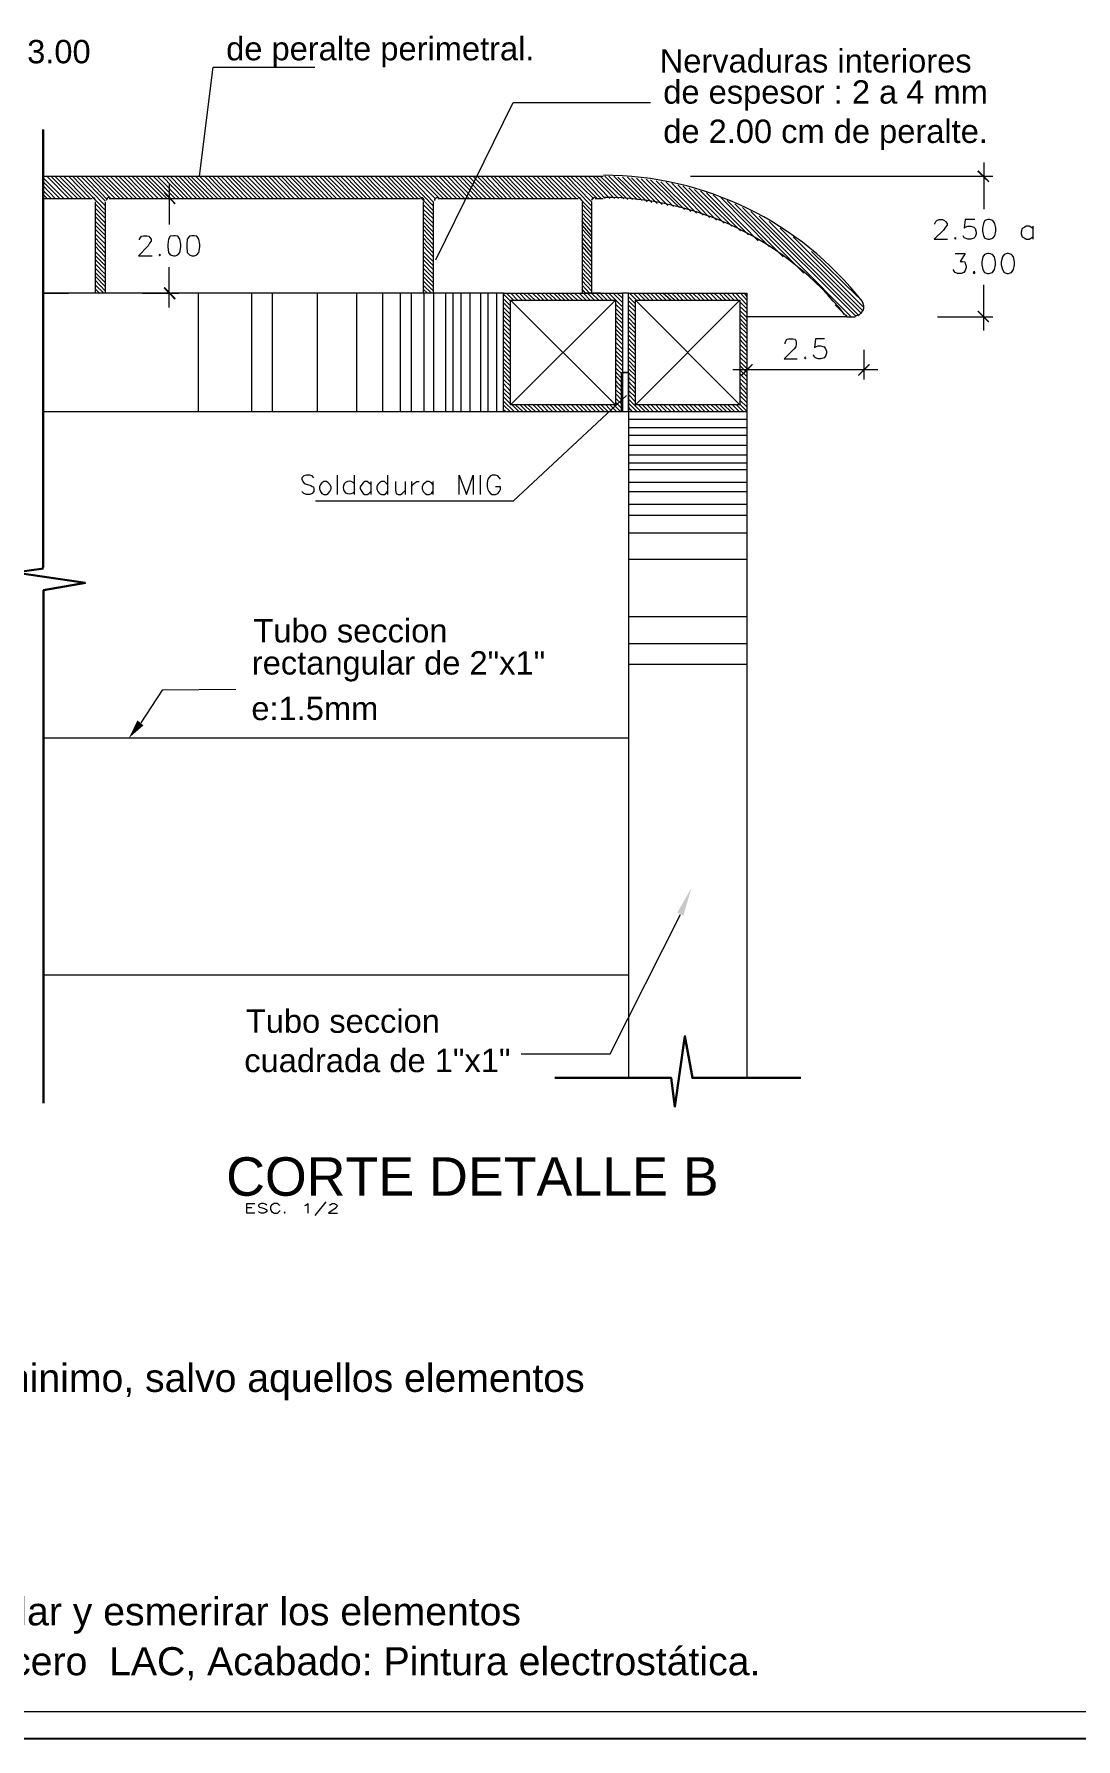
# Model space of a CAD drawing. Header units: inches. Extents: x 0.01 to 5.3, y 0.05 to 3.43.
# Drawn here: x 1.765 to 2.881, y 0.051 to 1.876 of the extents above; entities that cross this region are included whole.
import ezdxf

# ---------------------------------------------------------------- set-up
doc = ezdxf.new("R2010")
doc.units = ezdxf.units.IN
doc.header["$MEASUREMENT"] = 0
for name, color, linetype in [('PDF_PDF_PDF8_0', 7, 'Continuous'), ('PDF_PDF_PDF8_COTAS', 7, 'Continuous'), ('PDF_PDF_PDF8_COTAS-01', 7, 'Continuous'), ('PDF_PDF_PDF8_TEXTO', 7, 'Continuous'), ('PDF_Texto', 7, 'Continuous')]:
    doc.layers.add(name, color=color, linetype=linetype)
doc.layers.add('PDF_PDF_PDF8_PROYECCION 2', color=7, linetype='Continuous', true_color=0x7f7f7f)
doc.styles.add('PDF Arial', font='arial.ttf')

msp = doc.modelspace()

# ---------------------------------------------------------------- linework, layer by layer
msp.add_lwpolyline([(0.0098, 3.4311), (5.3021, 3.4311), (5.3021, 0.051), (0.0098, 0.051)], close=True)
at = {"layer": 'PDF_PDF_PDF8_0', "lineweight": 13}
for points in [[(1.9424, 1.7242), (1.957, 1.8409), (2.066, 1.8409)], [(2.1956, 1.6346), (2.2783, 1.8031), (2.4257, 1.8031)], [(2.7826, 1.7388), (2.7826, 1.6891)], [(2.4683, 1.7242), (2.7923, 1.7242)], [(1.8814, 1.7005), (1.9202, 1.7005)], [(1.91, 1.7156), (1.91, 1.6724)], [(1.91, 1.5838), (1.91, 1.627)], [(2.7826, 1.559), (2.7826, 1.6081)], [(1.8814, 1.5989), (1.9202, 1.5989)], [(2.7329, 1.5736), (2.7923, 1.5736)], [(2.3998, 1.4893), (2.2788, 1.3765)], [(1.9813, 1.1745), (1.9024, 1.174), (1.8797, 1.1389)], [(2.2869, 0.7846), (2.3825, 0.7846), (2.4575, 0.9337)]]:
    msp.add_lwpolyline(points, dxfattribs=at)
at = {"layer": 'PDF_PDF_PDF8_0', "lineweight": 18}
for points in [[(1.775, 1.7242), (2.3749, 1.7242)], [(1.775, 1.7005), (1.8274, 1.7005)], [(1.8457, 1.7005), (2.1789, 1.7005)], [(2.1978, 1.7005), (2.3479, 1.7005)], [(2.3663, 1.7005), (2.3749, 1.7005)], [(1.8306, 1.6967), (1.8306, 1.5989)], [(1.8414, 1.6967), (1.8414, 1.5989)], [(2.1821, 1.6967), (2.1821, 1.5989)], [(2.1929, 1.6967), (2.1929, 1.5989)], [(2.3522, 1.6967), (2.3522, 1.5989)], [(2.3625, 1.6967), (2.3625, 1.5989)], [(2.7302, 1.6729), (2.7302, 1.6735), (2.7313, 1.6756), (2.7324, 1.6767), (2.7346, 1.6778), (2.7383, 1.6778), (2.7405, 1.6767), (2.7416, 1.6756), (2.7432, 1.6735), (2.7432, 1.6718), (2.7416, 1.6697), (2.7394, 1.6664), (2.7292, 1.6567), (2.7437, 1.6567)], [(2.7729, 1.6778), (2.7626, 1.6778), (2.7616, 1.6686), (2.7626, 1.6697), (2.7653, 1.6708), (2.7686, 1.6708), (2.7718, 1.6697), (2.7734, 1.6681), (2.7745, 1.6643), (2.7745, 1.6627), (2.7734, 1.6594), (2.7718, 1.6578), (2.7686, 1.6567), (2.7653, 1.6567), (2.7626, 1.6578), (2.7616, 1.6583), (2.7605, 1.6605)], [(2.835, 1.6681), (2.8328, 1.6697), (2.8312, 1.6708), (2.828, 1.6708), (2.8264, 1.6697), (2.8237, 1.6681), (2.8226, 1.6643), (2.8226, 1.6627), (2.8237, 1.6594), (2.8264, 1.6578), (2.828, 1.6567), (2.8312, 1.6567), (2.8328, 1.6578), (2.835, 1.6594)], [(2.835, 1.6708), (2.835, 1.6567)], [(1.8781, 1.6562), (1.8781, 1.6567), (1.8797, 1.6589), (1.8803, 1.66), (1.8824, 1.6605), (1.8862, 1.6605), (1.8884, 1.66), (1.8889, 1.6589), (1.8905, 1.6567), (1.8905, 1.6546), (1.8889, 1.6524), (1.8873, 1.6497), (1.877, 1.6389), (1.8916, 1.6389)], [(2.7518, 1.6416), (2.7626, 1.6416), (2.7572, 1.633), (2.7599, 1.633), (2.7621, 1.6324), (2.7626, 1.6313), (2.7637, 1.6281), (2.7637, 1.6265), (2.7626, 1.6232), (2.761, 1.6211), (2.7583, 1.62), (2.7545, 1.62), (2.7518, 1.6211), (2.7508, 1.6227), (2.7497, 1.6243)], [(2.3641, 1.5989), (2.3549, 1.5989)], [(2.3722, 1.5989), (2.3636, 1.5989)], [(2.6357, 1.5736), (2.6449, 1.5736)]]:
    msp.add_lwpolyline(points, dxfattribs=at)
for points in [[(2.7869, 1.6778), (2.7837, 1.6767), (2.7821, 1.6735), (2.781, 1.6686), (2.781, 1.6654), (2.7821, 1.6605), (2.7837, 1.6578), (2.7869, 1.6567), (2.7886, 1.6567), (2.7923, 1.6578), (2.7945, 1.6605), (2.7956, 1.6654), (2.7956, 1.6686), (2.7945, 1.6735), (2.7923, 1.6767), (2.7886, 1.6778)], [(1.9148, 1.6605), (1.9111, 1.66), (1.9094, 1.6567), (1.9084, 1.6513), (1.9084, 1.6486), (1.9094, 1.6427), (1.9111, 1.64), (1.9148, 1.6389), (1.9165, 1.6389), (1.9192, 1.64), (1.9213, 1.6427), (1.9224, 1.6486), (1.9224, 1.6513), (1.9213, 1.6567), (1.9192, 1.66), (1.9165, 1.6605)], [(1.9343, 1.6605), (1.9316, 1.66), (1.9294, 1.6567), (1.9289, 1.6513), (1.9289, 1.6486), (1.9294, 1.6427), (1.9316, 1.64), (1.9343, 1.6389), (1.937, 1.6389), (1.9397, 1.64), (1.9418, 1.6427), (1.9429, 1.6486), (1.9429, 1.6513), (1.9418, 1.6567), (1.9397, 1.66), (1.937, 1.6605)], [(2.7524, 1.6583), (2.7513, 1.6578), (2.7524, 1.6567), (2.7529, 1.6578)], [(1.8997, 1.6405), (1.8992, 1.64), (1.8997, 1.6389), (1.9008, 1.64)], [(2.7864, 1.6416), (2.7832, 1.6405), (2.7815, 1.6378), (2.7805, 1.6324), (2.7805, 1.6292), (2.7815, 1.6243), (2.7832, 1.6211), (2.7864, 1.62), (2.788, 1.62), (2.7918, 1.6211), (2.794, 1.6243), (2.795, 1.6292), (2.795, 1.6324), (2.794, 1.6378), (2.7918, 1.6405), (2.788, 1.6416)], [(2.8075, 1.6416), (2.8042, 1.6405), (2.8026, 1.6378), (2.801, 1.6324), (2.801, 1.6292), (2.8026, 1.6243), (2.8042, 1.6211), (2.8075, 1.62), (2.8091, 1.62), (2.8123, 1.6211), (2.8145, 1.6243), (2.8156, 1.6292), (2.8156, 1.6324), (2.8145, 1.6378), (2.8123, 1.6405), (2.8091, 1.6416)], [(2.7724, 1.6227), (2.7713, 1.6211), (2.7724, 1.62), (2.7729, 1.6211)]]:
    msp.add_lwpolyline(points, close=True, dxfattribs=at)
at = {"layer": 'PDF_PDF_PDF8_0', "lineweight": 5}
for points in [[(2.268, 1.472), (1.775, 1.472)], [(2.4019, 1.472), (2.4019, 0.7587)], [(2.5288, 1.472), (2.5288, 0.7587)], [(2.4019, 1.1227), (1.7755, 1.1227)], [(2.4019, 0.8689), (1.7755, 0.8689)]]:
    msp.add_lwpolyline(points, dxfattribs=at)
at = {"layer": 'PDF_PDF_PDF8_0', "lineweight": 30}
msp.add_lwpolyline([(1.7755, 0.7317), (1.7755, 1.2809), (1.8203, 1.289)], dxfattribs=at)
at = {"layer": 'PDF_PDF_PDF8_0', "lineweight": 18}
for centre, radius, start, end in [((2.3752, 1.3735), 0.3518, 38.0512, 89.9945), ((1.8276, 1.698), 0.00351, 1.3033, 89.9985), ((1.846, 1.698), 0.00351, 90.0015, 178.6967), ((2.1797, 1.698), 0.00351, 1.3033, 89.9985), ((2.1975, 1.698), 0.00351, 90.0015, 178.6967), ((2.3482, 1.698), 0.00351, 1.3101, 89.9983), ((2.366, 1.698), 0.00351, 90.0017, 178.6899), ((2.3752, 1.3729), 0.3286, 38.216, 90), ((2.6447, 1.5846), 0.00945, 269.9996, 38.0653), ((2.636, 1.5787), 0.00351, 216.969, 268.7325)]:
    msp.add_arc(centre, radius, start, end, dxfattribs=at)
at = {"layer": 'PDF_PDF_PDF8_0', "transparency": 33554559}
for points in [[(2.7886, 1.7188), (2.7756, 1.7291), (2.7767, 1.7307)], [(2.7875, 1.7177), (2.7886, 1.7188), (2.7756, 1.7291)], [(1.917, 1.6951), (1.904, 1.7064), (1.9051, 1.7075)], [(1.9159, 1.694), (1.917, 1.6951), (1.904, 1.7064)], [(1.9051, 1.606), (1.904, 1.6043), (1.917, 1.5935)], [(1.904, 1.6043), (1.917, 1.5935), (1.9159, 1.5919)], [(2.7767, 1.5806), (2.7756, 1.5795), (2.7886, 1.5687)], [(2.7756, 1.5795), (2.7886, 1.5687), (2.7875, 1.5676)], [(2.5342, 1.5233), (2.5234, 1.5104), (2.5223, 1.5115)], [(2.5353, 1.5223), (2.5342, 1.5233), (2.5234, 1.5104)], [(2.6476, 1.5115), (2.6487, 1.5104), (2.6595, 1.5233)], [(2.6487, 1.5104), (2.6595, 1.5233), (2.6606, 1.5223)], [(1.8824, 1.1362), (1.8668, 1.1227), (1.876, 1.1416)], [(2.4543, 0.9358), (2.4694, 0.9623), (2.4608, 0.9326)]]:
    msp.add_solid(points, dxfattribs=at)
at = {"layer": 'PDF_PDF_PDF8_COTAS', "lineweight": 5}
msp.add_lwpolyline([(0.0378, 3.4128), (5.2769, 3.4128), (5.2769, 0.0799), (0.0378, 0.0799)], close=True, dxfattribs=at)
at = {"layer": 'PDF_PDF_PDF8_COTAS', "lineweight": 30}
for points in [[(1.775, 1.3052), (1.775, 1.7744)], [(1.8203, 1.289), (1.7447, 1.2998), (1.7755, 1.3041)], [(2.5866, 0.7587), (2.4705, 0.7587), (2.4624, 0.8035), (2.4516, 0.7279), (2.4478, 0.7587), (2.3231, 0.7587)]]:
    msp.add_lwpolyline(points, dxfattribs=at)
at = {"layer": 'PDF_PDF_PDF8_COTAS', "lineweight": 18}
for points in [[(2.3954, 1.472), (2.268, 1.472), (2.268, 1.5989), (2.3954, 1.5989)], [(2.3879, 1.4796), (2.2756, 1.4796), (2.2756, 1.5914), (2.3879, 1.5914)], [(2.5288, 1.472), (2.4019, 1.472), (2.4019, 1.5989), (2.5288, 1.5989)], [(2.5213, 1.4796), (2.4095, 1.4796), (2.4095, 1.5914), (2.5213, 1.5914)], [(2.5915, 1.5304), (2.5904, 1.5298), (2.5915, 1.5287), (2.592, 1.5298)]]:
    msp.add_lwpolyline(points, close=True, dxfattribs=at)
at = {"layer": 'PDF_PDF_PDF8_COTAS', "lineweight": 13}
for points in [[(2.5288, 1.5395), (2.5288, 1.5066)], [(2.6541, 1.5385), (2.6541, 1.5066)], [(2.6692, 1.5169), (2.5137, 1.5169)]]:
    msp.add_lwpolyline(points, dxfattribs=at)
at = {"layer": 'PDF_PDF_PDF8_COTAS', "lineweight": 18}
for points in [[(2.5699, 1.5449), (2.5699, 1.546), (2.5709, 1.5487), (2.572, 1.5498), (2.5736, 1.5503), (2.578, 1.5503), (2.5801, 1.5498), (2.5812, 1.5487), (2.5817, 1.546), (2.5817, 1.5444), (2.5812, 1.5417), (2.579, 1.539), (2.5688, 1.5287), (2.5828, 1.5287)], [(2.612, 1.5503), (2.6023, 1.5503), (2.6012, 1.5406), (2.6023, 1.5417), (2.605, 1.5428), (2.6077, 1.5428), (2.6114, 1.5417), (2.6131, 1.5395), (2.6141, 1.5368), (2.6141, 1.5347), (2.6131, 1.5314), (2.6114, 1.5298), (2.6077, 1.5287), (2.605, 1.5287), (2.6023, 1.5298), (2.6012, 1.5304), (2.6001, 1.5331)]]:
    msp.add_lwpolyline(points, dxfattribs=at)
at = {"layer": 'PDF_PDF_PDF8_COTAS-01', "lineweight": 13}
for points in [[(1.7971, 1.7005), (1.775, 1.7226)], [(1.7928, 1.7005), (1.775, 1.7183)], [(1.8025, 1.7005), (1.7788, 1.7242)], [(1.8068, 1.7005), (1.7831, 1.7242)], [(1.8117, 1.7005), (1.7874, 1.7242)], [(1.816, 1.7005), (1.7923, 1.7242)], [(1.8203, 1.7005), (1.7966, 1.7242)], [(1.8252, 1.7005), (1.802, 1.7242)], [(1.8414, 1.688), (1.8063, 1.7242)], [(1.8414, 1.6929), (1.8106, 1.7242)], [(1.8414, 1.6978), (1.8155, 1.7242)], [(1.843, 1.6999), (1.8198, 1.7242)], [(1.8473, 1.7005), (1.8247, 1.7242)], [(1.8522, 1.7005), (1.8284, 1.7242)], [(1.8571, 1.7005), (1.8328, 1.7242)], [(1.8614, 1.7005), (1.8376, 1.7242)], [(1.8657, 1.7005), (1.8419, 1.7242)], [(1.8706, 1.7005), (1.8468, 1.7242)], [(1.8749, 1.7005), (1.8517, 1.7242)], [(1.8797, 1.7005), (1.856, 1.7242)], [(1.8841, 1.7005), (1.8608, 1.7242)], [(1.8884, 1.7005), (1.8652, 1.7242)], [(1.8932, 1.7005), (1.87, 1.7242)], [(1.8981, 1.7005), (1.8743, 1.7242)], [(1.903, 1.7005), (1.8792, 1.7242)], [(1.9073, 1.7005), (1.8835, 1.7242)], [(1.9116, 1.7005), (1.8878, 1.7242)], [(1.9165, 1.7005), (1.8927, 1.7242)], [(1.9208, 1.7005), (1.897, 1.7242)], [(1.9256, 1.7005), (1.9024, 1.7242)], [(1.93, 1.7005), (1.9067, 1.7242)], [(1.9343, 1.7005), (1.9111, 1.7242)], [(1.9391, 1.7005), (1.9159, 1.7242)], [(1.9435, 1.7005), (1.9202, 1.7242)], [(1.9483, 1.7005), (1.9251, 1.7242)], [(1.9526, 1.7005), (1.9294, 1.7242)], [(1.957, 1.7005), (1.9332, 1.7242)], [(1.9618, 1.7005), (1.9381, 1.7242)], [(1.9661, 1.7005), (1.9424, 1.7242)], [(1.971, 1.7005), (1.9478, 1.7242)], [(1.9753, 1.7005), (1.9521, 1.7242)], [(1.9796, 1.7005), (1.9564, 1.7242)], [(1.9845, 1.7005), (1.9613, 1.7242)], [(1.9888, 1.7005), (1.9656, 1.7242)], [(1.9937, 1.7005), (1.9705, 1.7242)], [(1.9985, 1.7005), (1.9748, 1.7242)], [(2.0034, 1.7005), (1.9791, 1.7242)], [(2.0077, 1.7005), (1.984, 1.7242)], [(2.012, 1.7005), (1.9883, 1.7242)], [(2.0169, 1.7005), (1.9931, 1.7242)], [(2.0212, 1.7005), (1.998, 1.7242)], [(2.0261, 1.7005), (2.0029, 1.7242)], [(2.0304, 1.7005), (2.0072, 1.7242)], [(2.0347, 1.7005), (2.0115, 1.7242)], [(2.0396, 1.7005), (2.0164, 1.7242)], [(2.0439, 1.7005), (2.0207, 1.7242)], [(2.0493, 1.7005), (2.0255, 1.7242)], [(2.0531, 1.7005), (2.0299, 1.7242)], [(2.0574, 1.7005), (2.0342, 1.7242)], [(2.0623, 1.7005), (2.039, 1.7242)], [(2.0666, 1.7005), (2.0428, 1.7242)], [(2.0714, 1.7005), (2.0482, 1.7242)], [(2.0758, 1.7005), (2.0525, 1.7242)], [(2.0801, 1.7005), (2.0569, 1.7242)], [(2.0849, 1.7005), (2.0617, 1.7242)], [(2.0893, 1.7005), (2.066, 1.7242)], [(2.0941, 1.7005), (2.0709, 1.7242)], [(2.099, 1.7005), (2.0752, 1.7242)], [(2.1033, 1.7005), (2.0795, 1.7242)], [(2.1082, 1.7005), (2.0844, 1.7242)], [(2.1125, 1.7005), (2.0887, 1.7242)], [(2.1173, 1.7005), (2.0936, 1.7242)], [(2.1217, 1.7005), (2.0984, 1.7242)], [(2.126, 1.7005), (2.1028, 1.7242)], [(2.1308, 1.7005), (2.1076, 1.7242)], [(2.1352, 1.7005), (2.1119, 1.7242)], [(2.14, 1.7005), (2.1168, 1.7242)], [(2.1443, 1.7005), (2.1211, 1.7242)], [(2.1497, 1.7005), (2.1254, 1.7242)], [(2.1541, 1.7005), (2.1303, 1.7242)], [(2.1584, 1.7005), (2.1346, 1.7242)], [(2.1627, 1.7005), (2.1395, 1.7242)], [(2.167, 1.7005), (2.1438, 1.7242)], [(2.1719, 1.7005), (2.1481, 1.7242)], [(2.1762, 1.7005), (2.153, 1.7242)], [(2.1929, 1.6875), (2.1573, 1.7242)], [(2.1929, 1.6924), (2.1622, 1.7242)], [(2.1929, 1.6967), (2.1665, 1.7242)], [(2.1951, 1.6999), (2.1708, 1.7242)], [(2.1994, 1.7005), (2.1757, 1.7242)], [(2.2037, 1.7005), (2.18, 1.7242)], [(2.2086, 1.7005), (2.1848, 1.7242)], [(2.2129, 1.7005), (2.1892, 1.7242)], [(2.2178, 1.7005), (2.1935, 1.7242)], [(2.2221, 1.7005), (2.1989, 1.7242)], [(2.2264, 1.7005), (2.2032, 1.7242)], [(2.2313, 1.7005), (2.2081, 1.7242)], [(2.2356, 1.7005), (2.2124, 1.7242)], [(2.2405, 1.7005), (2.2172, 1.7242)], [(2.2448, 1.7005), (2.2216, 1.7242)], [(2.2496, 1.7005), (2.2259, 1.7242)], [(2.2545, 1.7005), (2.2307, 1.7242)], [(2.2588, 1.7005), (2.2351, 1.7242)], [(2.2637, 1.7005), (2.2399, 1.7242)], [(2.2675, 1.7005), (2.2442, 1.7242)], [(2.2718, 1.7005), (2.2491, 1.7242)], [(2.2766, 1.7005), (2.254, 1.7242)], [(2.281, 1.7005), (2.2577, 1.7242)], [(2.2858, 1.7005), (2.2626, 1.7242)], [(2.2901, 1.7005), (2.2669, 1.7242)], [(2.2945, 1.7005), (2.2712, 1.7242)], [(2.2999, 1.7005), (2.2761, 1.7242)], [(2.3042, 1.7005), (2.2804, 1.7242)], [(2.309, 1.7005), (2.2853, 1.7242)], [(2.3134, 1.7005), (2.2896, 1.7242)], [(2.3182, 1.7005), (2.2939, 1.7242)], [(2.3225, 1.7005), (2.2993, 1.7242)], [(2.3269, 1.7005), (2.3036, 1.7242)], [(2.3317, 1.7005), (2.3085, 1.7242)], [(2.336, 1.7005), (2.3128, 1.7242)], [(2.3409, 1.7005), (2.3171, 1.7242)], [(2.3458, 1.7005), (2.322, 1.7242)], [(2.3625, 1.6875), (2.3263, 1.7242)], [(2.3625, 1.6924), (2.3312, 1.7242)], [(2.3625, 1.6967), (2.3355, 1.7242)], [(2.3647, 1.6999), (2.3398, 1.7242)], [(2.3684, 1.7005), (2.3447, 1.7242)], [(2.3728, 1.7005), (2.3495, 1.7242)], [(2.3771, 1.7005), (2.3544, 1.7242)], [(2.3819, 1.7005), (2.3587, 1.7242)], [(2.3868, 1.7005), (2.3636, 1.7242)], [(2.3911, 1.7005), (2.3674, 1.7242)], [(2.3971, 1.6999), (2.3717, 1.7242)], [(2.4014, 1.6994), (2.3765, 1.7242)], [(2.4062, 1.6994), (2.3809, 1.7242)], [(2.4116, 1.6988), (2.3863, 1.7242)], [(2.4165, 1.6983), (2.3906, 1.7231)], [(2.4219, 1.6967), (2.3954, 1.7231)], [(2.4268, 1.6961), (2.4008, 1.7231)], [(2.4327, 1.6951), (2.4052, 1.7226)], [(2.4381, 1.694), (2.4106, 1.7221)], [(2.444, 1.6929), (2.4154, 1.7215)], [(2.45, 1.6918), (2.4208, 1.721)], [(2.4565, 1.6907), (2.4257, 1.7204)], [(2.4619, 1.6886), (2.4316, 1.7194)], [(2.4689, 1.6864), (2.4365, 1.7183)], [(2.4748, 1.6848), (2.4424, 1.7177)], [(2.4818, 1.6826), (2.4484, 1.7167)], [(1.7879, 1.7005), (1.775, 1.714)], [(1.7836, 1.7005), (1.775, 1.7091)], [(1.7793, 1.7005), (1.775, 1.7048)], [(2.4889, 1.6799), (2.4548, 1.715)], [(2.4964, 1.6772), (2.4602, 1.714)], [(2.5045, 1.674), (2.4667, 1.7118)], [(2.5126, 1.6708), (2.4727, 1.7102)], [(2.5218, 1.6659), (2.4791, 1.7086)], [(2.5304, 1.6616), (2.4856, 1.7064)], [(2.5407, 1.6551), (2.4926, 1.7042)], [(2.5531, 1.6486), (2.5007, 1.7015)], [(2.5677, 1.6378), (2.5078, 1.6983)], [(1.8414, 1.6837), (1.8306, 1.6945)], [(1.8414, 1.6794), (1.8306, 1.6902)], [(1.8414, 1.6745), (1.8306, 1.6853)], [(1.8414, 1.6702), (1.8306, 1.681)], [(2.1929, 1.6832), (2.1821, 1.694)], [(2.1929, 1.6789), (2.1821, 1.6891)], [(2.1929, 1.674), (2.1821, 1.6848)], [(2.1929, 1.6697), (2.1821, 1.6805)], [(2.3625, 1.6832), (2.3522, 1.694)], [(2.3625, 1.6789), (2.3522, 1.6891)], [(2.3625, 1.674), (2.3522, 1.6848)], [(2.3625, 1.6697), (2.3522, 1.6805)], [(2.5898, 1.6205), (2.5159, 1.6945)], [(2.6406, 1.5736), (2.524, 1.6907)], [(2.646, 1.5741), (2.5331, 1.6864)], [(2.6492, 1.5746), (2.5418, 1.6816)], [(1.8414, 1.6654), (1.8306, 1.6762)], [(1.8414, 1.661), (1.8306, 1.6718)], [(1.8414, 1.6567), (1.8306, 1.6675)], [(1.8414, 1.6519), (1.8306, 1.6627)], [(2.1929, 1.6648), (2.1821, 1.6756)], [(2.1929, 1.6605), (2.1821, 1.6718)], [(2.1929, 1.6562), (2.1821, 1.6675)], [(2.1929, 1.6513), (2.1821, 1.6627)], [(2.3625, 1.6648), (2.3522, 1.6762)], [(2.3625, 1.6605), (2.3522, 1.6718)], [(2.3625, 1.6567), (2.3522, 1.6675)], [(2.3625, 1.6519), (2.3522, 1.6627)], [(2.6514, 1.5773), (2.5526, 1.6756)], [(2.653, 1.58), (2.5645, 1.6686)], [(1.8414, 1.647), (1.8306, 1.6583)], [(1.8414, 1.6421), (1.8306, 1.6535)], [(1.8414, 1.6378), (1.8306, 1.6492)], [(1.8414, 1.633), (1.8306, 1.6438)], [(2.1929, 1.647), (2.1821, 1.6583)], [(2.1929, 1.6421), (2.1821, 1.6535)], [(2.1929, 1.6378), (2.1821, 1.6492)], [(2.1929, 1.633), (2.1821, 1.6438)], [(2.3625, 1.647), (2.3522, 1.6583)], [(2.3625, 1.6421), (2.3522, 1.6535)], [(2.3625, 1.6378), (2.3522, 1.6492)], [(2.3625, 1.633), (2.3522, 1.6438)], [(2.6541, 1.5838), (2.5785, 1.6594)], [(2.6476, 1.5952), (2.5979, 1.6438)], [(1.8414, 1.6286), (1.8306, 1.6394)], [(1.8414, 1.6243), (1.8306, 1.6351)], [(1.8414, 1.6195), (1.8306, 1.6303)], [(1.8414, 1.6151), (1.8306, 1.6259)], [(2.1929, 1.6286), (2.1821, 1.6394)], [(2.1929, 1.6243), (2.1821, 1.6351)], [(2.1929, 1.6195), (2.1821, 1.6303)], [(2.1929, 1.6151), (2.1821, 1.6259)], [(2.3625, 1.6286), (2.3522, 1.6394)], [(2.3625, 1.6243), (2.3522, 1.6351)], [(2.3625, 1.6195), (2.3522, 1.6303)], [(2.3625, 1.6151), (2.3522, 1.6259)], [(1.8414, 1.6103), (1.8306, 1.6211)], [(1.8414, 1.606), (1.8306, 1.6173)], [(1.8414, 1.6016), (1.8306, 1.613)], [(1.8398, 1.5989), (1.8306, 1.6081)], [(2.1929, 1.6103), (2.1821, 1.6211)], [(2.1929, 1.606), (2.1821, 1.6168)], [(2.1929, 1.6016), (2.1821, 1.6124)], [(2.1908, 1.5989), (2.1821, 1.6076)], [(2.3625, 1.6103), (2.3522, 1.6211)], [(2.3625, 1.606), (2.3522, 1.6168)], [(2.3625, 1.6016), (2.3522, 1.6124)], [(2.3603, 1.5989), (2.3522, 1.6076)], [(2.268, 1.5989), (1.775, 1.5989), (1.802, 1.5989)], [(1.8355, 1.5989), (1.8306, 1.6038)], [(2.1865, 1.5989), (2.1821, 1.6033)], [(2.2756, 1.5903), (2.268, 1.5979)], [(2.2756, 1.5854), (2.268, 1.593)], [(2.2756, 1.5811), (2.268, 1.5887)], [(2.2788, 1.5914), (2.2712, 1.5989)], [(2.3879, 1.4796), (2.2756, 1.5914)], [(2.3879, 1.5914), (2.2756, 1.4796)], [(2.2831, 1.5914), (2.2761, 1.5989)], [(2.288, 1.5914), (2.2804, 1.5989)], [(2.2923, 1.5914), (2.2853, 1.5989)], [(2.2977, 1.5914), (2.2896, 1.5989)], [(2.302, 1.5914), (2.2939, 1.5989)], [(2.3069, 1.5914), (2.2993, 1.5989)], [(2.3112, 1.5914), (2.3036, 1.5989)], [(2.3155, 1.5914), (2.3085, 1.5989)], [(2.3204, 1.5914), (2.3128, 1.5989)], [(2.3247, 1.5914), (2.3171, 1.5989)], [(2.3296, 1.5914), (2.322, 1.5989)], [(2.3339, 1.5914), (2.3258, 1.5989)], [(2.3382, 1.5914), (2.3306, 1.5989)], [(2.3425, 1.5914), (2.335, 1.5989)], [(2.3474, 1.5914), (2.3393, 1.5989)], [(2.3522, 1.5914), (2.3441, 1.5989)], [(2.3566, 1.5914), (2.349, 1.5989)], [(2.356, 1.5989), (2.3522, 1.6033)], [(2.3609, 1.5914), (2.3539, 1.5989)], [(2.3657, 1.5914), (2.3582, 1.5989)], [(2.3701, 1.5914), (2.3625, 1.5989)], [(2.3749, 1.5914), (2.3674, 1.5989)], [(2.3792, 1.5914), (2.3717, 1.5989)], [(2.3836, 1.5914), (2.3765, 1.5989)], [(2.3954, 1.5844), (2.3809, 1.5989)], [(2.3954, 1.5892), (2.3857, 1.5989)], [(2.3954, 1.5935), (2.39, 1.5989)], [(2.3954, 1.5984), (2.3944, 1.5989)], [(2.4019, 1.5989), (2.3954, 1.5989)], [(2.4095, 1.5876), (2.4019, 1.5952)], [(2.4095, 1.5833), (2.4019, 1.5908)], [(2.4106, 1.5914), (2.403, 1.5989)], [(2.4149, 1.5914), (2.4073, 1.5989)], [(2.5213, 1.4796), (2.4095, 1.5914)], [(2.5213, 1.5914), (2.4095, 1.4796)], [(2.4197, 1.5914), (2.4122, 1.5989)], [(2.4241, 1.5914), (2.4165, 1.5989)], [(2.4284, 1.5914), (2.4214, 1.5989)], [(2.4332, 1.5914), (2.4257, 1.5989)], [(2.4376, 1.5914), (2.43, 1.5989)], [(2.4424, 1.5914), (2.4349, 1.5989)], [(2.4473, 1.5914), (2.4386, 1.5989)], [(2.4516, 1.5914), (2.4435, 1.5989)], [(2.4559, 1.5914), (2.4484, 1.5989)], [(2.4602, 1.5914), (2.4532, 1.5989)], [(2.4651, 1.5914), (2.4575, 1.5989)], [(2.4694, 1.5914), (2.4619, 1.5989)], [(2.4737, 1.5914), (2.4667, 1.5989)], [(2.4786, 1.5914), (2.471, 1.5989)], [(2.4829, 1.5914), (2.4759, 1.5989)], [(2.4878, 1.5914), (2.4802, 1.5989)], [(2.4921, 1.5914), (2.4845, 1.5989)], [(2.497, 1.5914), (2.4894, 1.5989)], [(2.5018, 1.5914), (2.4937, 1.5989)], [(2.5061, 1.5914), (2.4991, 1.5989)], [(2.511, 1.5914), (2.5034, 1.5989)], [(2.5153, 1.5914), (2.5078, 1.5989)], [(2.5196, 1.5914), (2.5126, 1.5989)], [(2.5288, 1.5865), (2.5169, 1.5989)], [(2.5288, 1.5822), (2.5213, 1.5898)], [(2.5288, 1.5914), (2.5218, 1.5989)], [(2.5288, 1.5957), (2.5261, 1.5989)], [(2.2756, 1.5763), (2.268, 1.5838)], [(2.2756, 1.5719), (2.268, 1.5795)], [(2.2756, 1.5676), (2.268, 1.5746)], [(2.2756, 1.5628), (2.268, 1.5703)], [(2.3954, 1.58), (2.3879, 1.5871)], [(2.3954, 1.5752), (2.3879, 1.5827)], [(2.3954, 1.5709), (2.3879, 1.5784)], [(2.3954, 1.5665), (2.3879, 1.5736)], [(2.4095, 1.579), (2.4019, 1.586)], [(2.4095, 1.5741), (2.4019, 1.5817)], [(2.4095, 1.5698), (2.4019, 1.5773)], [(2.4095, 1.5649), (2.4019, 1.5725)], [(2.5288, 1.5779), (2.5213, 1.5849)], [(2.5288, 1.573), (2.5213, 1.5806)], [(2.5288, 1.5687), (2.5213, 1.5763)], [(2.5288, 1.5638), (2.5213, 1.5719)], [(2.6363, 1.5736), (2.6233, 1.5865)], [(2.2756, 1.5584), (2.268, 1.5655)], [(2.2756, 1.5536), (2.268, 1.5611)], [(2.2756, 1.5493), (2.268, 1.5568)], [(2.2756, 1.5444), (2.268, 1.552)], [(2.3954, 1.5617), (2.3879, 1.5698)], [(2.3954, 1.5574), (2.3879, 1.5649)], [(2.3954, 1.553), (2.3879, 1.5606)], [(2.3954, 1.5487), (2.3879, 1.5563)], [(2.4095, 1.5606), (2.4019, 1.5682)], [(2.4095, 1.5563), (2.4019, 1.5633)], [(2.4095, 1.5514), (2.4019, 1.559)], [(2.4095, 1.5466), (2.4019, 1.5541)], [(2.5288, 1.5601), (2.5213, 1.5676)], [(2.5288, 1.5557), (2.5213, 1.5628)], [(2.5288, 1.5509), (2.5213, 1.5584)], [(2.5288, 1.546), (2.5213, 1.5536)], [(2.2756, 1.5395), (2.268, 1.5471)], [(2.2756, 1.5352), (2.268, 1.5422)], [(2.2756, 1.5304), (2.268, 1.5379)], [(2.2756, 1.526), (2.268, 1.5336)], [(2.3954, 1.5439), (2.3879, 1.5514)], [(2.3954, 1.539), (2.3879, 1.5466)], [(2.3954, 1.5347), (2.3879, 1.5417)], [(2.3954, 1.5298), (2.3879, 1.5374)], [(2.4095, 1.5417), (2.4019, 1.5498)], [(2.4095, 1.5374), (2.4019, 1.5449)], [(2.4095, 1.5331), (2.4019, 1.5401)], [(2.4095, 1.5282), (2.4019, 1.5358)], [(2.5288, 1.5412), (2.5213, 1.5493)], [(2.5288, 1.5368), (2.5213, 1.5444)], [(2.5288, 1.5325), (2.5213, 1.5395)], [(2.5288, 1.5277), (2.5213, 1.5352)], [(2.2756, 1.5217), (2.268, 1.5287)], [(2.2756, 1.5169), (2.268, 1.5244)], [(2.2756, 1.5125), (2.268, 1.5201)], [(2.2756, 1.5077), (2.268, 1.5158)], [(2.3954, 1.5255), (2.3879, 1.5331)], [(2.3954, 1.5212), (2.3879, 1.5282)], [(2.3954, 1.5163), (2.3879, 1.5239)], [(2.3954, 1.512), (2.3879, 1.519)], [(2.4095, 1.5239), (2.4019, 1.5309)], [(2.4095, 1.519), (2.4019, 1.5271)], [(2.4095, 1.5147), (2.4019, 1.5228)], [(2.4095, 1.5109), (2.4019, 1.5179)], [(2.5288, 1.5233), (2.5213, 1.5304)], [(2.5288, 1.5185), (2.5213, 1.526)], [(2.5288, 1.5142), (2.5213, 1.5217)], [(2.5288, 1.5098), (2.5213, 1.5169)], [(2.2756, 1.5039), (2.268, 1.5115)], [(2.2756, 1.4996), (2.268, 1.5066)], [(2.2756, 1.4942), (2.268, 1.5023)], [(2.2756, 1.4899), (2.268, 1.4969)], [(2.3954, 1.5071), (2.3879, 1.5147)], [(2.3954, 1.5028), (2.3879, 1.5104)], [(2.3954, 1.4974), (2.3879, 1.5055)], [(2.3954, 1.4931), (2.3879, 1.5012)], [(2.4019, 1.5142), (2.3954, 1.5142)], [(2.4095, 1.5061), (2.4019, 1.5136)], [(2.4095, 1.5017), (2.4019, 1.5088)], [(2.4095, 1.4963), (2.4019, 1.5044)], [(2.4095, 1.492), (2.4019, 1.5001)], [(2.5288, 1.505), (2.5213, 1.5125)], [(2.5288, 1.5007), (2.5213, 1.5077)], [(2.5288, 1.4953), (2.5213, 1.5034)], [(2.5288, 1.4909), (2.5213, 1.499)], [(2.2756, 1.485), (2.268, 1.4926)], [(2.2756, 1.4807), (2.268, 1.4882)], [(2.2799, 1.472), (2.268, 1.4834)], [(2.2756, 1.472), (2.268, 1.4791)], [(2.2847, 1.472), (2.2772, 1.4796)], [(2.2891, 1.472), (2.281, 1.4796)], [(2.2934, 1.472), (2.2858, 1.4796)], [(2.2982, 1.472), (2.2901, 1.4796)], [(2.3026, 1.472), (2.2945, 1.4796)], [(2.3074, 1.472), (2.2999, 1.4796)], [(2.3117, 1.472), (2.3042, 1.4796)], [(2.3161, 1.472), (2.309, 1.4796)], [(2.3209, 1.472), (2.3134, 1.4796)], [(2.3252, 1.472), (2.3182, 1.4796)], [(2.3301, 1.472), (2.3225, 1.4796)], [(2.3344, 1.472), (2.3269, 1.4796)], [(2.3387, 1.472), (2.3317, 1.4796)], [(2.3436, 1.472), (2.336, 1.4796)], [(2.3485, 1.472), (2.3409, 1.4796)], [(2.3533, 1.472), (2.3458, 1.4796)], [(2.3576, 1.472), (2.3501, 1.4796)], [(2.362, 1.472), (2.3549, 1.4796)], [(2.3668, 1.472), (2.3593, 1.4796)], [(2.3711, 1.472), (2.3641, 1.4796)], [(2.376, 1.472), (2.3684, 1.4796)], [(2.3803, 1.472), (2.3728, 1.4796)], [(2.3846, 1.472), (2.3776, 1.4796)], [(2.3895, 1.472), (2.3819, 1.4796)], [(2.3938, 1.472), (2.3863, 1.4796)], [(2.3954, 1.4888), (2.3879, 1.4958)], [(2.3954, 1.4839), (2.3879, 1.4915)], [(2.3954, 1.4796), (2.3879, 1.4866)], [(2.3954, 1.4747), (2.3879, 1.4823)], [(2.4095, 1.4877), (2.4019, 1.4947)], [(2.4095, 1.4828), (2.4019, 1.4904)], [(2.4154, 1.472), (2.4019, 1.4855)], [(2.4111, 1.472), (2.4019, 1.4812)], [(2.4203, 1.472), (2.4127, 1.4796)], [(2.4246, 1.472), (2.417, 1.4796)], [(2.4289, 1.472), (2.4219, 1.4796)], [(2.4338, 1.472), (2.4262, 1.4796)], [(2.4381, 1.472), (2.4311, 1.4796)], [(2.443, 1.472), (2.4354, 1.4796)], [(2.4478, 1.472), (2.4397, 1.4796)], [(2.4521, 1.472), (2.4451, 1.4796)], [(2.457, 1.472), (2.4494, 1.4796)], [(2.4613, 1.472), (2.4543, 1.4796)], [(2.4662, 1.472), (2.4586, 1.4796)], [(2.4705, 1.472), (2.4629, 1.4796)], [(2.4748, 1.472), (2.4678, 1.4796)], [(2.4797, 1.472), (2.4721, 1.4796)], [(2.484, 1.472), (2.477, 1.4796)], [(2.4889, 1.472), (2.4813, 1.4796)], [(2.4932, 1.472), (2.4856, 1.4796)], [(2.4986, 1.472), (2.4905, 1.4796)], [(2.5029, 1.472), (2.4953, 1.4796)], [(2.5072, 1.472), (2.4997, 1.4796)], [(2.5121, 1.472), (2.504, 1.4796)], [(2.5159, 1.472), (2.5083, 1.4796)], [(2.5207, 1.472), (2.5132, 1.4796)], [(2.525, 1.472), (2.5175, 1.4796)], [(2.5288, 1.4861), (2.5213, 1.4936)], [(2.5288, 1.4818), (2.5213, 1.4893)], [(2.5288, 1.4774), (2.5213, 1.4845)], [(2.5288, 1.4726), (2.5213, 1.4801)], [(2.2707, 1.472), (2.268, 1.4742)], [(2.4025, 1.472), (2.4019, 1.472), (2.3954, 1.472)], [(2.4062, 1.472), (2.4019, 1.4769)], [(2.0666, 1.3765), (2.2788, 1.3765)]]:
    msp.add_lwpolyline(points, dxfattribs=at)
at = {"layer": 'PDF_PDF_PDF8_COTAS-01', "lineweight": 5}
msp.add_lwpolyline([(2.4019, 1.472), (2.3944, 1.472), (2.3944, 1.5142), (2.4019, 1.5142)], close=True, dxfattribs=at)
at = {"layer": 'PDF_PDF_PDF8_PROYECCION 2', "lineweight": 5}
for points in [[(1.9413, 1.4715), (1.9413, 1.5984)], [(1.9985, 1.472), (1.9985, 1.5984)], [(2.0207, 1.472), (2.0207, 1.5984)], [(2.0687, 1.472), (2.0687, 1.5989)], [(2.1109, 1.472), (2.1109, 1.5989)], [(2.1389, 1.472), (2.1389, 1.5989)], [(2.1578, 1.472), (2.1578, 1.5989)], [(2.1697, 1.472), (2.1697, 1.5989)], [(2.1832, 1.472), (2.1832, 1.5989)], [(2.1935, 1.472), (2.1935, 1.5989)], [(2.2064, 1.472), (2.2064, 1.5989)], [(2.214, 1.472), (2.214, 1.5989)], [(2.2226, 1.472), (2.2226, 1.5984)], [(2.2324, 1.472), (2.2324, 1.5989)], [(2.2437, 1.472), (2.2437, 1.5989)], [(2.2518, 1.472), (2.2518, 1.5989)], [(2.261, 1.472), (2.261, 1.5989)], [(2.6357, 1.5736), (2.5288, 1.5736)], [(2.5288, 1.4639), (2.4025, 1.4639)], [(2.5288, 1.4548), (2.4025, 1.4548)], [(2.5288, 1.4467), (2.4025, 1.4467)], [(2.5288, 1.4359), (2.4025, 1.4359)], [(2.5288, 1.4256), (2.4025, 1.4256)], [(2.5288, 1.417), (2.4025, 1.417)], [(2.5288, 1.4099), (2.4025, 1.4099)], [(2.5288, 1.3964), (2.4025, 1.3964)], [(2.5288, 1.3862), (2.4025, 1.3862)], [(2.5288, 1.3727), (2.4025, 1.3727)], [(2.5288, 1.3608), (2.4025, 1.3608)], [(2.5288, 1.3419), (2.4025, 1.3419)], [(2.5288, 1.3138), (2.4025, 1.3138)], [(2.5288, 1.2523), (2.4025, 1.2523)], [(2.5288, 1.2236), (2.4025, 1.2236)], [(2.5288, 1.2015), (2.4025, 1.2015)]]:
    msp.add_lwpolyline(points, dxfattribs=at)
at = {"layer": 'PDF_PDF_PDF8_TEXTO', "lineweight": 18}
for points in [[(2.065, 1.4013), (2.0633, 1.4035), (2.0606, 1.404), (2.0569, 1.404), (2.0542, 1.4035), (2.052, 1.4013), (2.052, 1.3997), (2.0531, 1.3975), (2.0542, 1.3959), (2.0558, 1.3948), (2.0617, 1.3932), (2.0633, 1.3921), (2.0644, 1.3916), (2.065, 1.3894), (2.065, 1.3867), (2.0633, 1.3846), (2.0606, 1.3835), (2.0569, 1.3835), (2.0542, 1.3846), (2.052, 1.3867)], [(2.0898, 1.404), (2.0898, 1.3835)], [(2.1082, 1.404), (2.1082, 1.3835)], [(2.126, 1.3943), (2.1238, 1.3959), (2.1222, 1.3975), (2.1195, 1.3975), (2.1179, 1.3959), (2.1163, 1.3943), (2.1146, 1.3916), (2.1146, 1.3894), (2.1163, 1.3867), (2.1179, 1.3846), (2.1195, 1.3835), (2.1222, 1.3835), (2.1238, 1.3846), (2.126, 1.3867)], [(2.126, 1.3975), (2.126, 1.3835)], [(2.1438, 1.3943), (2.1422, 1.3959), (2.1406, 1.3975), (2.1373, 1.3975), (2.1352, 1.3959), (2.1335, 1.3943), (2.1325, 1.3916), (2.1325, 1.3894), (2.1335, 1.3867), (2.1352, 1.3846), (2.1373, 1.3835), (2.1406, 1.3835), (2.1422, 1.3846), (2.1438, 1.3867)], [(2.1438, 1.404), (2.1438, 1.3835)], [(2.1524, 1.3975), (2.1524, 1.3878), (2.153, 1.3846), (2.1551, 1.3835), (2.1578, 1.3835), (2.1595, 1.3846), (2.1627, 1.3878)], [(2.1627, 1.3975), (2.1627, 1.3835)], [(2.1697, 1.3975), (2.1697, 1.3835)], [(2.1697, 1.3916), (2.1708, 1.3943), (2.173, 1.3959), (2.1751, 1.3975), (2.1778, 1.3975)], [(2.1924, 1.3943), (2.1908, 1.3959), (2.1886, 1.3975), (2.1859, 1.3975), (2.1843, 1.3959), (2.1821, 1.3943), (2.1811, 1.3916), (2.1811, 1.3894), (2.1821, 1.3867), (2.1843, 1.3846), (2.1859, 1.3835), (2.1886, 1.3835), (2.1908, 1.3846), (2.1924, 1.3867)], [(2.1924, 1.3975), (2.1924, 1.3835)], [(2.2205, 1.3835), (2.2205, 1.404), (2.2286, 1.3835), (2.2356, 1.404), (2.2356, 1.3835)], [(2.2432, 1.404), (2.2432, 1.3835)], [(2.2648, 1.3997), (2.2637, 1.4013), (2.2621, 1.4035), (2.2594, 1.404), (2.2561, 1.404), (2.254, 1.4035), (2.2523, 1.4013), (2.2513, 1.3997), (2.2507, 1.3959), (2.2507, 1.3916), (2.2513, 1.3889), (2.2523, 1.3867), (2.254, 1.3846), (2.2561, 1.3835), (2.2594, 1.3835), (2.2621, 1.3846), (2.2637, 1.3867), (2.2648, 1.3889), (2.2648, 1.3916), (2.2594, 1.3916)], [(2.0018, 0.614), (1.9931, 0.614), (1.9931, 0.6242), (2.0018, 0.6242)], [(2.0147, 0.6226), (2.0131, 0.6237), (2.011, 0.6242), (2.0088, 0.6242), (2.0066, 0.6237), (2.0056, 0.6226), (2.0056, 0.6221), (2.0061, 0.621), (2.0066, 0.6205), (2.0083, 0.6199), (2.012, 0.6188), (2.0131, 0.6183), (2.0142, 0.6178), (2.0147, 0.6167), (2.0147, 0.6156), (2.0131, 0.6145), (2.011, 0.614), (2.0088, 0.614), (2.0066, 0.6145), (2.0056, 0.6156)], [(2.0288, 0.6221), (2.0277, 0.6226), (2.0266, 0.6237), (2.0255, 0.6242), (2.0223, 0.6242), (2.0212, 0.6237), (2.0196, 0.6226), (2.0191, 0.6221), (2.0185, 0.6205), (2.0185, 0.6178), (2.0191, 0.6167), (2.0196, 0.6156), (2.0212, 0.6145), (2.0223, 0.614), (2.0255, 0.614), (2.0266, 0.6145), (2.0277, 0.6156), (2.0288, 0.6167)], [(2.0552, 0.6221), (2.0563, 0.6226), (2.0585, 0.6242), (2.0585, 0.614)], [(2.0779, 0.6259), (2.066, 0.6113)], [(2.0822, 0.6221), (2.0828, 0.6232), (2.0833, 0.6237), (2.0844, 0.6242), (2.0871, 0.6242), (2.0882, 0.6237), (2.0887, 0.6232), (2.0898, 0.6221), (2.0898, 0.6215), (2.0887, 0.6205), (2.0876, 0.6188), (2.0806, 0.614), (2.0903, 0.614)], [(1.9931, 0.6199), (1.9985, 0.6199)]]:
    msp.add_lwpolyline(points, dxfattribs=at)
for points in [[(2.0758, 1.3975), (2.0736, 1.3959), (2.072, 1.3943), (2.0709, 1.3916), (2.0709, 1.3894), (2.072, 1.3867), (2.0736, 1.3846), (2.0758, 1.3835), (2.0785, 1.3835), (2.0801, 1.3846), (2.0822, 1.3867), (2.0833, 1.3894), (2.0833, 1.3916), (2.0822, 1.3943), (2.0801, 1.3959), (2.0785, 1.3975)], [(2.0336, 0.6151), (2.0331, 0.6145), (2.0336, 0.614), (2.0342, 0.6145)]]:
    msp.add_lwpolyline(points, close=True, dxfattribs=at)
msp.add_arc((2.103, 1.3908), 0.00675, 36.5919, 323.4081, dxfattribs=at)

# ---------------------------------------------------------------- texts
at = {"layer": 'PDF_Texto', "attachment_point": 7, "style": 'PDF Arial'}
for s, insert, char_height in [('de 5 mm espesor y 2.50 a 3.00', (1.3441, 1.8376), 0.025018), ('de peralte perimetral.', (1.971, 1.8408), 0.025018), ('Nervaduras interiores', (2.4354, 1.8349), 0.025018), ('de espesor : 2 a 4 mm', (2.4392, 1.7944), 0.025018), ('de 2.00 cm de peralte.', (2.4392, 1.7523), 0.025018), ('Tubo seccion', (2.0002, 1.2247), 0.025018), ('rectangular de 2"x1"', (1.9985, 1.1831), 0.025018), ('e:1.5mm', (1.998, 1.1415), 0.02502), ('Tubo seccion', (1.9921, 0.8067), 0.025018), ('cuadrada de 1"x1"', (1.9904, 0.7646), 0.025018), ('CORTE DETALLE B', (1.971, 0.632), 0.04119), ('Todos los elementos metalicos soldados entre si llevan un cordon continuo de 1" como minimo, salvo aquellos elementos', (0.0977, 0.4135), 0.0300216), ('de seccion menor a 1" en los que el cordon sera a lo largo del perimetro, se debera masillar y esmerirar los elementos', (0.0902, 0.1635), 0.0300216)]:
    msp.add_mtext(s, dxfattribs=dict(at, insert=insert, char_height=char_height))
at = {"layer": 'PDF_Texto', "insert": (1.302, 0.1136), "char_height": 0.030051, "width": 1.26178, "attachment_point": 7, "style": 'PDF Arial'}
msp.add_mtext('Material de los tubos: Acero  LAC, Acabado: Pintura electrostática.', dxfattribs=at)

doc.saveas('drawing.dxf')
